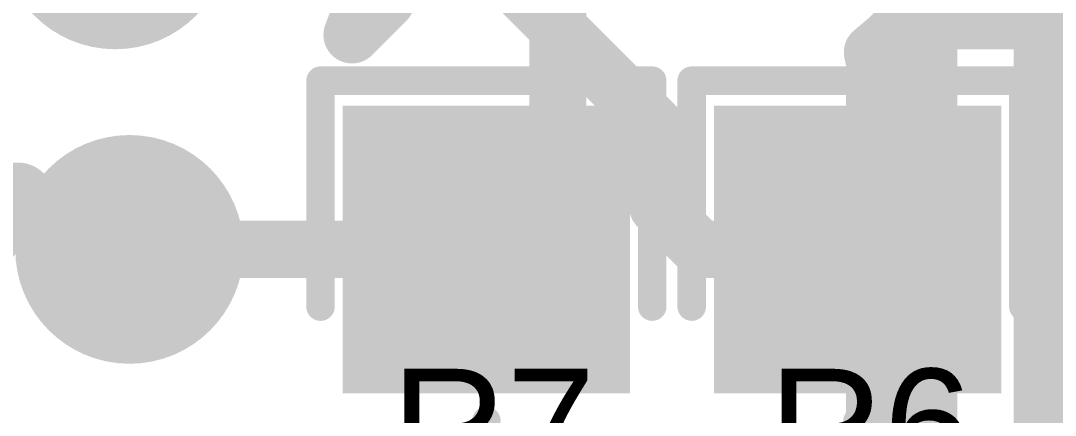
# Model space of a CAD drawing. Header units: inches. Extents: x -0.355 to 0.355, y -0.355 to 0.355.
# Drawn here: x -0.1079 to -0.0366, y 0.1096 to 0.1368 of the extents above; entities that cross this region are included whole.
import ezdxf

# ---------------------------------------------------------------- set-up
doc = ezdxf.new("R2010")
doc.units = ezdxf.units.IN
doc.header["$MEASUREMENT"] = 0
for name, color, linetype in [('BottomLayer', 5, 'Continuous'), ('BottomSolder', 6, 'Continuous'), ('Mechanical1', 6, 'Continuous'), ('Mechanical15', 56, 'Continuous'), ('TopLayer', 1, 'Continuous'), ('TopOverlay', 2, 'Continuous'), ('TopPaste', 8, 'Continuous'), ('TopSolder', 216, 'Continuous'), ('ViaHoleLayer', 16, 'Continuous')]:
    doc.layers.add(name, color=color, linetype=linetype)
doc.styles.add('Arial', font='', dxfattribs={"height": 0.2})
doc.styles.get('Arial').set_extended_font_data('Arial')

# ---------------------------------------------------------------- blocks, each defined once
blk = doc.blocks.new('BF83112DW7_D_7_F_4_B_4')
at = {"layer": 'BottomSolder'}
blk.add_hatch(color=6, dxfattribs=at).paths.add_polyline_path([(0.102301, 0.039433), (0.13786, 0.039433), (0.13786, 0.007811), (0.102301, 0.007811)])
at = {"layer": 'TopOverlay'}
for points in [[(0.108738, 0.123855, 0.005118, 0.005118, 0), (0.124486, 0.108107, 0.005118, 0.005118, 0)], [(0.124486, 0.123855, 0.005118, 0.005118, 0), (0.124486, 0.108107, 0.005118, 0.005118, 0)]]:
    blk.add_lwpolyline(points, format="xyseb", dxfattribs=at)
blk.add_lwpolyline([(0.123206, 0.108107, 0.002559, 0.002559, 1), (0.125765, 0.108107, 0.002559, 0.002559, 1)], format="xyseb", close=True, dxfattribs=at)
blk.add_lwpolyline([(0.123206, 0.108107, 0.002559, 0.002559, 1), (0.125765, 0.108107, 0.002559, 0.002559, 1)], format="xyseb", close=True, dxfattribs=at)
blk = doc.blocks.new('R0201_26')
at = {"layer": 'Mechanical15'}
h = blk.add_hatch(color=56, dxfattribs=at)
edge = h.paths.add_edge_path()
edge.add_arc((0, 0), 0.000984, 0, 360)
at = {"layer": 'TopLayer'}
for points in [[(-0.017716, 0.005906), (-0.005906, 0.005906), (-0.005906, -0.005906), (-0.017716, -0.005906)], [(0.005906, 0.005906), (0.017716, 0.005906), (0.017716, -0.005906), (0.005906, -0.005906)]]:
    blk.add_hatch(color=1, dxfattribs=at).paths.add_polyline_path(points)
at = {"layer": 'TopPaste'}
for points in [[(-0.017716, 0.005906), (-0.005906, 0.005906), (-0.005906, -0.005906), (-0.017716, -0.005906)], [(0.005906, 0.005906), (0.017716, 0.005906), (0.017716, -0.005906), (0.005906, -0.005906)]]:
    blk.add_hatch(color=8, dxfattribs=at).paths.add_polyline_path(points)
at = {"layer": 'TopSolder'}
for points in [[(-0.021716, 0.009905), (-0.001906, 0.009905), (-0.001906, -0.009905), (-0.021716, -0.009905)], [(0.001906, 0.009905), (0.021716, 0.009905), (0.021716, -0.009905), (0.001906, -0.009905)]]:
    blk.add_hatch(color=216, dxfattribs=at).paths.add_polyline_path(points)
at = {"layer": 'TopOverlay'}
for points in [[(-0.007874, 0.011434, 0.001969, 0.001969, 0), (-0.023425, 0.011434, 0.001969, 0.001969, 0)], [(-0.023425, -0.011434, 0.001969, 0.001969, 0), (-0.023425, 0.011434, 0.001969, 0.001969, 0)], [(0.023425, 0.011434, 0.001969, 0.001969, 0), (0.007874, 0.011434, 0.001969, 0.001969, 0)], [(0.023425, -0.011434, 0.001969, 0.001969, 0), (0.023425, 0.011434, 0.001969, 0.001969, 0)], [(-0.007874, -0.011434, 0.001969, 0.001969, 0), (-0.023425, -0.011434, 0.001969, 0.001969, 0)], [(0.023425, -0.011434, 0.001969, 0.001969, 0), (0.007874, -0.011434, 0.001969, 0.001969, 0)]]:
    blk.add_lwpolyline(points, format="xyseb", dxfattribs=at)
for points in [[(-0.023917, 0.011434, 0.000984, 0.000984, 1), (-0.022933, 0.011434, 0.000984, 0.000984, 1)], [(-0.023917, 0.011434, 0.000984, 0.000984, 1), (-0.022933, 0.011434, 0.000984, 0.000984, 1)], [(-0.008366, 0.011434, 0.000984, 0.000984, 1), (-0.007382, 0.011434, 0.000984, 0.000984, 1)], [(0.007382, 0.011434, 0.000984, 0.000984, 1), (0.008366, 0.011434, 0.000984, 0.000984, 1)], [(0.022933, 0.011434, 0.000984, 0.000984, 1), (0.023917, 0.011434, 0.000984, 0.000984, 1)], [(0.022933, 0.011434, 0.000984, 0.000984, 1), (0.023917, 0.011434, 0.000984, 0.000984, 1)], [(-0.023917, -0.011434, 0.000984, 0.000984, 1), (-0.022933, -0.011434, 0.000984, 0.000984, 1)], [(-0.023917, -0.011434, 0.000984, 0.000984, 1), (-0.022933, -0.011434, 0.000984, 0.000984, 1)], [(-0.008366, -0.011434, 0.000984, 0.000984, 1), (-0.007382, -0.011434, 0.000984, 0.000984, 1)], [(0.007382, -0.011434, 0.000984, 0.000984, 1), (0.008366, -0.011434, 0.000984, 0.000984, 1)], [(0.022933, -0.011434, 0.000984, 0.000984, 1), (0.023917, -0.011434, 0.000984, 0.000984, 1)], [(0.022933, -0.011434, 0.000984, 0.000984, 1), (0.023917, -0.011434, 0.000984, 0.000984, 1)]]:
    blk.add_lwpolyline(points, format="xyseb", close=True, dxfattribs=at)
blk = doc.blocks.new('R0201_27')
at = {"layer": 'Mechanical15'}
h = blk.add_hatch(color=56, dxfattribs=at)
edge = h.paths.add_edge_path()
edge.add_arc((0, 0), 0.000984, 0, 360)
at = {"layer": 'TopLayer'}
for points in [[(-0.017716, 0.005906), (-0.005906, 0.005906), (-0.005906, -0.005906), (-0.017716, -0.005906)], [(0.005906, 0.005906), (0.017716, 0.005906), (0.017716, -0.005906), (0.005906, -0.005906)]]:
    blk.add_hatch(color=1, dxfattribs=at).paths.add_polyline_path(points)
at = {"layer": 'TopPaste'}
for points in [[(-0.017716, 0.005906), (-0.005906, 0.005906), (-0.005906, -0.005906), (-0.017716, -0.005906)], [(0.005906, 0.005906), (0.017716, 0.005906), (0.017716, -0.005906), (0.005906, -0.005906)]]:
    blk.add_hatch(color=8, dxfattribs=at).paths.add_polyline_path(points)
at = {"layer": 'TopSolder'}
for points in [[(-0.021716, 0.009905), (-0.001906, 0.009905), (-0.001906, -0.009905), (-0.021716, -0.009905)], [(0.001906, 0.009905), (0.021716, 0.009905), (0.021716, -0.009905), (0.001906, -0.009905)]]:
    blk.add_hatch(color=216, dxfattribs=at).paths.add_polyline_path(points)
at = {"layer": 'TopOverlay'}
for points in [[(-0.007874, 0.011434, 0.001969, 0.001969, 0), (-0.023425, 0.011434, 0.001969, 0.001969, 0)], [(-0.023425, -0.011434, 0.001969, 0.001969, 0), (-0.023425, 0.011434, 0.001969, 0.001969, 0)], [(0.023425, 0.011434, 0.001969, 0.001969, 0), (0.007874, 0.011434, 0.001969, 0.001969, 0)], [(0.023425, -0.011434, 0.001969, 0.001969, 0), (0.023425, 0.011434, 0.001969, 0.001969, 0)], [(-0.007874, -0.011434, 0.001969, 0.001969, 0), (-0.023425, -0.011434, 0.001969, 0.001969, 0)], [(0.023425, -0.011434, 0.001969, 0.001969, 0), (0.007874, -0.011434, 0.001969, 0.001969, 0)]]:
    blk.add_lwpolyline(points, format="xyseb", dxfattribs=at)
for points in [[(-0.023917, 0.011434, 0.000984, 0.000984, 1), (-0.022933, 0.011434, 0.000984, 0.000984, 1)], [(-0.023917, 0.011434, 0.000984, 0.000984, 1), (-0.022933, 0.011434, 0.000984, 0.000984, 1)], [(-0.008366, 0.011434, 0.000984, 0.000984, 1), (-0.007382, 0.011434, 0.000984, 0.000984, 1)], [(0.007382, 0.011434, 0.000984, 0.000984, 1), (0.008366, 0.011434, 0.000984, 0.000984, 1)], [(0.022933, 0.011434, 0.000984, 0.000984, 1), (0.023917, 0.011434, 0.000984, 0.000984, 1)], [(0.022933, 0.011434, 0.000984, 0.000984, 1), (0.023917, 0.011434, 0.000984, 0.000984, 1)], [(-0.023917, -0.011434, 0.000984, 0.000984, 1), (-0.022933, -0.011434, 0.000984, 0.000984, 1)], [(-0.023917, -0.011434, 0.000984, 0.000984, 1), (-0.022933, -0.011434, 0.000984, 0.000984, 1)], [(-0.008366, -0.011434, 0.000984, 0.000984, 1), (-0.007382, -0.011434, 0.000984, 0.000984, 1)], [(0.007382, -0.011434, 0.000984, 0.000984, 1), (0.008366, -0.011434, 0.000984, 0.000984, 1)], [(0.022933, -0.011434, 0.000984, 0.000984, 1), (0.023917, -0.011434, 0.000984, 0.000984, 1)], [(0.022933, -0.011434, 0.000984, 0.000984, 1), (0.023917, -0.011434, 0.000984, 0.000984, 1)]]:
    blk.add_lwpolyline(points, format="xyseb", close=True, dxfattribs=at)
blk = doc.blocks.new('C0201_54')
at = {"layer": 'Mechanical15'}
h = blk.add_hatch(color=56, dxfattribs=at)
edge = h.paths.add_edge_path()
edge.add_arc((0, 0), 0.000984, 0, 360)
at = {"layer": 'TopLayer'}
for points in [[(-0.017716, 0.005906), (-0.005906, 0.005906), (-0.005906, -0.005906), (-0.017716, -0.005906)], [(0.005906, 0.005906), (0.017716, 0.005906), (0.017716, -0.005906), (0.005906, -0.005906)]]:
    blk.add_hatch(color=1, dxfattribs=at).paths.add_polyline_path(points)
at = {"layer": 'TopPaste'}
for points in [[(-0.017716, 0.005906), (-0.005906, 0.005906), (-0.005906, -0.005906), (-0.017716, -0.005906)], [(0.005906, 0.005906), (0.017716, 0.005906), (0.017716, -0.005906), (0.005906, -0.005906)]]:
    blk.add_hatch(color=8, dxfattribs=at).paths.add_polyline_path(points)
at = {"layer": 'TopSolder'}
for points in [[(-0.021716, 0.009905), (-0.001906, 0.009905), (-0.001906, -0.009905), (-0.021716, -0.009905)], [(0.001906, 0.009905), (0.021716, 0.009905), (0.021716, -0.009905), (0.001906, -0.009905)]]:
    blk.add_hatch(color=216, dxfattribs=at).paths.add_polyline_path(points)
at = {"layer": 'TopOverlay'}
for points in [[(-0.023543, 0.00791, 0.001181, 0.001181, -0.414214), (-0.019606, 0.011847, 0.001181, 0.001181, 0)], [(0.019606, 0.011847, 0.001181, 0.001181, 0), (-0.019606, 0.011847, 0.001181, 0.001181, 0)], [(0.019606, 0.011847, 0.001181, 0.001181, -0.414214), (0.023543, 0.00791, 0.001181, 0.001181, 0)], [(-0.023543, -0.00791, 0.001181, 0.001181, 0), (-0.023543, 0.00791, 0.001181, 0.001181, 0)], [(0.023543, -0.00791, 0.001181, 0.001181, 0), (0.023543, 0.00791, 0.001181, 0.001181, 0)], [(-0.019606, -0.011847, 0.001181, 0.001181, -0.414214), (-0.023543, -0.00791, 0.001181, 0.001181, 0)], [(0.023543, -0.00791, 0.001181, 0.001181, -0.414214), (0.019606, -0.011847, 0.001181, 0.001181, 0)], [(0.019606, -0.011847, 0.001181, 0.001181, 0), (-0.019606, -0.011847, 0.001181, 0.001181, 0)]]:
    blk.add_lwpolyline(points, format="xyseb", dxfattribs=at)
for points in [[(-0.019902, 0.011847, 0.00059, 0.00059, 1), (-0.019311, 0.011847, 0.00059, 0.00059, 1)], [(-0.019902, 0.011847, 0.00059, 0.00059, 1), (-0.019311, 0.011847, 0.00059, 0.00059, 1)], [(0.019311, 0.011847, 0.00059, 0.00059, 1), (0.019902, 0.011847, 0.00059, 0.00059, 1)], [(0.019311, 0.011847, 0.00059, 0.00059, 1), (0.019902, 0.011847, 0.00059, 0.00059, 1)], [(-0.023839, 0.00791, 0.00059, 0.00059, 1), (-0.023248, 0.00791, 0.00059, 0.00059, 1)], [(-0.023839, 0.00791, 0.00059, 0.00059, 1), (-0.023248, 0.00791, 0.00059, 0.00059, 1)], [(0.023248, 0.00791, 0.00059, 0.00059, 1), (0.023839, 0.00791, 0.00059, 0.00059, 1)], [(0.023248, 0.00791, 0.00059, 0.00059, 1), (0.023839, 0.00791, 0.00059, 0.00059, 1)], [(-0.023839, -0.00791, 0.00059, 0.00059, 1), (-0.023248, -0.00791, 0.00059, 0.00059, 1)], [(-0.023839, -0.00791, 0.00059, 0.00059, 1), (-0.023248, -0.00791, 0.00059, 0.00059, 1)], [(0.023248, -0.00791, 0.00059, 0.00059, 1), (0.023839, -0.00791, 0.00059, 0.00059, 1)], [(0.023248, -0.00791, 0.00059, 0.00059, 1), (0.023839, -0.00791, 0.00059, 0.00059, 1)], [(-0.019902, -0.011847, 0.00059, 0.00059, 1), (-0.019311, -0.011847, 0.00059, 0.00059, 1)], [(-0.019902, -0.011847, 0.00059, 0.00059, 1), (-0.019311, -0.011847, 0.00059, 0.00059, 1)], [(0.019311, -0.011847, 0.00059, 0.00059, 1), (0.019902, -0.011847, 0.00059, 0.00059, 1)], [(0.019311, -0.011847, 0.00059, 0.00059, 1), (0.019902, -0.011847, 0.00059, 0.00059, 1)]]:
    blk.add_lwpolyline(points, format="xyseb", close=True, dxfattribs=at)

msp = doc.modelspace()

# ---------------------------------------------------------------- hatches: boundary and pattern name
at = {"layer": 'BottomLayer'}
h = msp.add_hatch(color=5, dxfattribs=at)
edge = h.paths.add_edge_path()
edge.add_arc((-0.101378, 0.142716), 0.007874, 0, 360)
h = msp.add_hatch(color=5, dxfattribs=at)
edge = h.paths.add_edge_path()
edge.add_arc((-0.100394, 0.121063), 0.007874, 0, 360)
at = {"layer": 'TopLayer'}
h = msp.add_hatch(color=1, dxfattribs=at)
edge = h.paths.add_edge_path()
edge.add_arc((-0.101378, 0.142716), 0.007874, 0, 360)
h = msp.add_hatch(color=1, dxfattribs=at)
edge = h.paths.add_edge_path()
edge.add_arc((-0.100394, 0.121063), 0.007874, 0, 360)
at = {"layer": 'ViaHoleLayer'}
h = msp.add_hatch(color=16, dxfattribs=at)
edge = h.paths.add_edge_path()
edge.add_arc((-0.100394, 0.121063), 0.003937, 0, 360)

# ---------------------------------------------------------------- linework, layer by layer
at = {"layer": 'BottomLayer'}
for points in [[(-0.34252, 0.07874, 0.003937, 0.003937, -0.414214), (-0.07874, 0.34252, 0.003937, 0.003937, 0)], [(-0.34252, 0.074803, 0.003937, 0.003937, -0.414214), (-0.07874, 0.338583, 0.003937, 0.003937, 0)], [(0.264103, -0.07874, 0.003937, 0.003937, -6.854099), (0.264103, 0.07874, 0.003937, 0.003937, 0)], [(-0.264103, 0.074803, 0.003937, 0.003937, -0.864689), (0.275591, -0.003937, 0.003937, 0.003937, 0)], [(-0.241465, 0.068054, 0.003937, 0.003937, -0.864689), (0.251969, -0.003937, 0.003937, 0.003937, 0)], [(-0.114886, 0.131253, 0.003937, 0.003937, -1.432376), (-0.083661, 0.142716, 0.003937, 0.003937, 0)], [(-0.083661, 0.142716, 0.003937, 0.003937, -0.100081), (-0.085053, 0.135834, 0.003937, 0.003937, 0)], [(-0.070866, 0.120081, 0.003937, 0.003937, 0), (-0.070866, 0.140748, 0.003937, 0.003937, 0)], [(-0.045276, 0.138829, 0.003937, 0.003937, -0.081385), (-0.049173, 0.13463, 0.003937, 0.003937, 0)], [(-0.045276, 0.129923, 0.003937, 0.003937, 0), (-0.045276, 0.138829, 0.003937, 0.003937, 0)], [(-0.045276, 0.129923, 0.003937, 0.003937, 0), (-0.045276, 0.138829, 0.003937, 0.003937, 0)], [(-0.085053, 0.135834, 0.003937, 0.003937, 0), (-0.082677, 0.13821, 0.003937, 0.003937, 0)], [(-0.048438, 0.135232, 0.003937, 0.003937, 0), (-0.045276, 0.135232, 0.003937, 0.003937, 0)], [(-0.049136, 0.134445, 0.003937, 0.003937, 0), (-0.045276, 0.134445, 0.003937, 0.003937, 0)], [(-0.048909, 0.134839, 0.003937, 0.003937, 0), (-0.045276, 0.134839, 0.003937, 0.003937, 0)], [(-0.049058, 0.134051, 0.003937, 0.003937, 0), (-0.045276, 0.134051, 0.003937, 0.003937, 0)], [(-0.04902, 0.106301, 0.003937, 0.003937, 0), (-0.04902, 0.13386, 0.003937, 0.003937, 0)], [(-0.04902, 0.133657, 0.003937, 0.003937, 0), (-0.045276, 0.133657, 0.003937, 0.003937, 0)], [(-0.04902, 0.133264, 0.003937, 0.003937, 0), (-0.045276, 0.133264, 0.003937, 0.003937, 0)], [(-0.04902, 0.13287, 0.003937, 0.003937, 0), (-0.045276, 0.13287, 0.003937, 0.003937, 0)], [(-0.04902, 0.132476, 0.003937, 0.003937, 0), (-0.045276, 0.132476, 0.003937, 0.003937, 0)], [(-0.04902, 0.132083, 0.003937, 0.003937, 0), (-0.045276, 0.132083, 0.003937, 0.003937, 0)], [(-0.04902, 0.131689, 0.003937, 0.003937, 0), (-0.045276, 0.131689, 0.003937, 0.003937, 0)], [(-0.092494, 0.105205, 0.003937, 0.003937, -0.77842), (-0.114886, 0.131253, 0.003937, 0.003937, 0)], [(-0.04902, 0.131295, 0.003937, 0.003937, 0), (-0.045276, 0.131295, 0.003937, 0.003937, 0)], [(-0.04902, 0.130902, 0.003937, 0.003937, 0), (-0.045276, 0.130902, 0.003937, 0.003937, 0)], [(-0.04902, 0.130508, 0.003937, 0.003937, 0), (-0.045276, 0.130508, 0.003937, 0.003937, 0)], [(-0.04902, 0.130114, 0.003937, 0.003937, 0), (-0.045276, 0.130114, 0.003937, 0.003937, 0)], [(-0.04902, 0.12972, 0.003937, 0.003937, 0), (-0.045276, 0.12972, 0.003937, 0.003937, 0)], [(-0.04902, 0.129327, 0.003937, 0.003937, 0), (-0.045276, 0.129327, 0.003937, 0.003937, 0)], [(-0.045276, 0.096458, 0.003937, 0.003937, 0), (-0.045276, 0.129923, 0.003937, 0.003937, 0)], [(-0.04902, 0.128933, 0.003937, 0.003937, 0), (-0.045276, 0.128933, 0.003937, 0.003937, 0)], [(-0.04902, 0.128539, 0.003937, 0.003937, 0), (-0.045276, 0.128539, 0.003937, 0.003937, 0)], [(-0.04902, 0.128146, 0.003937, 0.003937, 0), (-0.045276, 0.128146, 0.003937, 0.003937, 0)], [(-0.04902, 0.127752, 0.003937, 0.003937, 0), (-0.045276, 0.127752, 0.003937, 0.003937, 0)], [(-0.04902, 0.127358, 0.003937, 0.003937, 0), (-0.045276, 0.127358, 0.003937, 0.003937, 0)], [(-0.04902, 0.126965, 0.003937, 0.003937, 0), (-0.045276, 0.126965, 0.003937, 0.003937, 0)], [(-0.04902, 0.126571, 0.003937, 0.003937, 0), (-0.045276, 0.126571, 0.003937, 0.003937, 0)], [(-0.04902, 0.126177, 0.003937, 0.003937, 0), (-0.045276, 0.126177, 0.003937, 0.003937, 0)], [(-0.04902, 0.125783, 0.003937, 0.003937, 0), (-0.045276, 0.125783, 0.003937, 0.003937, 0)], [(-0.04902, 0.12539, 0.003937, 0.003937, 0), (-0.045276, 0.12539, 0.003937, 0.003937, 0)], [(-0.04902, 0.124996, 0.003937, 0.003937, 0), (-0.045276, 0.124996, 0.003937, 0.003937, 0)], [(-0.04902, 0.124602, 0.003937, 0.003937, 0), (-0.045276, 0.124602, 0.003937, 0.003937, 0)], [(-0.04902, 0.124209, 0.003937, 0.003937, 0), (-0.045276, 0.124209, 0.003937, 0.003937, 0)], [(-0.04902, 0.123815, 0.003937, 0.003937, 0), (-0.045276, 0.123815, 0.003937, 0.003937, 0)], [(-0.04902, 0.123421, 0.003937, 0.003937, 0), (-0.045276, 0.123421, 0.003937, 0.003937, 0)], [(-0.04902, 0.123027, 0.003937, 0.003937, 0), (-0.045276, 0.123027, 0.003937, 0.003937, 0)], [(-0.04902, 0.122634, 0.003937, 0.003937, 0), (-0.045276, 0.122634, 0.003937, 0.003937, 0)], [(-0.04902, 0.12224, 0.003937, 0.003937, 0), (-0.045276, 0.12224, 0.003937, 0.003937, 0)], [(-0.04902, 0.121846, 0.003937, 0.003937, 0), (-0.045276, 0.121846, 0.003937, 0.003937, 0)], [(-0.04902, 0.121453, 0.003937, 0.003937, 0), (-0.045276, 0.121453, 0.003937, 0.003937, 0)], [(-0.04902, 0.121059, 0.003937, 0.003937, 0), (-0.045276, 0.121059, 0.003937, 0.003937, 0)], [(-0.04902, 0.120665, 0.003937, 0.003937, 0), (-0.045276, 0.120665, 0.003937, 0.003937, 0)], [(-0.04902, 0.120272, 0.003937, 0.003937, 0), (-0.045276, 0.120272, 0.003937, 0.003937, 0)], [(-0.04902, 0.119878, 0.003937, 0.003937, 0), (-0.045276, 0.119878, 0.003937, 0.003937, 0)], [(-0.04902, 0.119484, 0.003937, 0.003937, 0), (-0.045276, 0.119484, 0.003937, 0.003937, 0)], [(-0.04902, 0.119091, 0.003937, 0.003937, 0), (-0.045276, 0.119091, 0.003937, 0.003937, 0)], [(-0.04902, 0.118697, 0.003937, 0.003937, 0), (-0.045276, 0.118697, 0.003937, 0.003937, 0)], [(-0.04902, 0.118303, 0.003937, 0.003937, 0), (-0.045276, 0.118303, 0.003937, 0.003937, 0)], [(-0.04902, 0.117909, 0.003937, 0.003937, 0), (-0.045276, 0.117909, 0.003937, 0.003937, 0)], [(-0.04902, 0.117516, 0.003937, 0.003937, 0), (-0.045276, 0.117516, 0.003937, 0.003937, 0)], [(-0.04902, 0.117122, 0.003937, 0.003937, 0), (-0.045276, 0.117122, 0.003937, 0.003937, 0)], [(-0.04902, 0.116728, 0.003937, 0.003937, 0), (-0.045276, 0.116728, 0.003937, 0.003937, 0)], [(-0.04902, 0.116335, 0.003937, 0.003937, 0), (-0.045276, 0.116335, 0.003937, 0.003937, 0)], [(-0.04902, 0.115941, 0.003937, 0.003937, 0), (-0.045276, 0.115941, 0.003937, 0.003937, 0)], [(-0.04902, 0.115547, 0.003937, 0.003937, 0), (-0.045276, 0.115547, 0.003937, 0.003937, 0)], [(-0.04902, 0.115154, 0.003937, 0.003937, 0), (-0.045276, 0.115154, 0.003937, 0.003937, 0)], [(-0.04902, 0.11476, 0.003937, 0.003937, 0), (-0.045276, 0.11476, 0.003937, 0.003937, 0)], [(-0.04902, 0.114366, 0.003937, 0.003937, 0), (-0.045276, 0.114366, 0.003937, 0.003937, 0)], [(-0.04902, 0.113972, 0.003937, 0.003937, 0), (-0.045276, 0.113972, 0.003937, 0.003937, 0)], [(-0.04902, 0.113579, 0.003937, 0.003937, 0), (-0.045276, 0.113579, 0.003937, 0.003937, 0)], [(-0.04902, 0.113185, 0.003937, 0.003937, 0), (-0.045276, 0.113185, 0.003937, 0.003937, 0)], [(-0.04902, 0.112791, 0.003937, 0.003937, 0), (-0.045276, 0.112791, 0.003937, 0.003937, 0)], [(-0.04902, 0.112398, 0.003937, 0.003937, 0), (-0.045276, 0.112398, 0.003937, 0.003937, 0)], [(-0.04902, 0.112004, 0.003937, 0.003937, 0), (-0.045276, 0.112004, 0.003937, 0.003937, 0)], [(-0.04902, 0.11161, 0.003937, 0.003937, 0), (-0.045276, 0.11161, 0.003937, 0.003937, 0)], [(-0.04902, 0.111216, 0.003937, 0.003937, 0), (-0.045276, 0.111216, 0.003937, 0.003937, 0)], [(-0.04902, 0.110823, 0.003937, 0.003937, 0), (-0.045276, 0.110823, 0.003937, 0.003937, 0)], [(-0.04902, 0.110429, 0.003937, 0.003937, 0), (-0.045276, 0.110429, 0.003937, 0.003937, 0)], [(-0.04902, 0.110035, 0.003937, 0.003937, 0), (-0.045276, 0.110035, 0.003937, 0.003937, 0)], [(-0.04902, 0.109642, 0.003937, 0.003937, 0), (-0.045276, 0.109642, 0.003937, 0.003937, 0)], [(-0.04902, 0.109248, 0.003937, 0.003937, 0), (-0.045276, 0.109248, 0.003937, 0.003937, 0)], [(-0.04902, 0.108854, 0.003937, 0.003937, 0), (-0.045276, 0.108854, 0.003937, 0.003937, 0)], [(-0.04902, 0.108461, 0.003937, 0.003937, 0), (-0.045276, 0.108461, 0.003937, 0.003937, 0)], [(-0.04902, 0.108067, 0.003937, 0.003937, 0), (-0.045276, 0.108067, 0.003937, 0.003937, 0)]]:
    msp.add_lwpolyline(points, format="xyseb", dxfattribs=at)
for points in [[(-0.083661, 0.13821, 0.001969, 0.001969, 1), (-0.081693, 0.13821, 0.001969, 0.001969, 1)], [(-0.086037, 0.135834, 0.001969, 0.001969, 1), (-0.084069, 0.135834, 0.001969, 0.001969, 1)], [(-0.086037, 0.135834, 0.001969, 0.001969, 1), (-0.084069, 0.135834, 0.001969, 0.001969, 1)], [(-0.049423, 0.135232, 0.001969, 0.001969, 1), (-0.047454, 0.135232, 0.001969, 0.001969, 1)], [(-0.04626, 0.135232, 0.001969, 0.001969, 1), (-0.044291, 0.135232, 0.001969, 0.001969, 1)], [(-0.050157, 0.13463, 0.001969, 0.001969, 1), (-0.048189, 0.13463, 0.001969, 0.001969, 1)], [(-0.05012, 0.134445, 0.001969, 0.001969, 1), (-0.048152, 0.134445, 0.001969, 0.001969, 1)], [(-0.049893, 0.134839, 0.001969, 0.001969, 1), (-0.047925, 0.134839, 0.001969, 0.001969, 1)], [(-0.04626, 0.134839, 0.001969, 0.001969, 1), (-0.044291, 0.134839, 0.001969, 0.001969, 1)], [(-0.04626, 0.134445, 0.001969, 0.001969, 1), (-0.044291, 0.134445, 0.001969, 0.001969, 1)], [(-0.050042, 0.134051, 0.001969, 0.001969, 1), (-0.048074, 0.134051, 0.001969, 0.001969, 1)], [(-0.050004, 0.13386, 0.001969, 0.001969, 1), (-0.048036, 0.13386, 0.001969, 0.001969, 1)], [(-0.050004, 0.133657, 0.001969, 0.001969, 1), (-0.048036, 0.133657, 0.001969, 0.001969, 1)], [(-0.04626, 0.134051, 0.001969, 0.001969, 1), (-0.044291, 0.134051, 0.001969, 0.001969, 1)], [(-0.04626, 0.133657, 0.001969, 0.001969, 1), (-0.044291, 0.133657, 0.001969, 0.001969, 1)], [(-0.050004, 0.133264, 0.001969, 0.001969, 1), (-0.048036, 0.133264, 0.001969, 0.001969, 1)], [(-0.050004, 0.13287, 0.001969, 0.001969, 1), (-0.048036, 0.13287, 0.001969, 0.001969, 1)], [(-0.04626, 0.133264, 0.001969, 0.001969, 1), (-0.044291, 0.133264, 0.001969, 0.001969, 1)], [(-0.04626, 0.13287, 0.001969, 0.001969, 1), (-0.044291, 0.13287, 0.001969, 0.001969, 1)], [(-0.050004, 0.132476, 0.001969, 0.001969, 1), (-0.048036, 0.132476, 0.001969, 0.001969, 1)], [(-0.04626, 0.132476, 0.001969, 0.001969, 1), (-0.044291, 0.132476, 0.001969, 0.001969, 1)], [(-0.050004, 0.132083, 0.001969, 0.001969, 1), (-0.048036, 0.132083, 0.001969, 0.001969, 1)], [(-0.050004, 0.131689, 0.001969, 0.001969, 1), (-0.048036, 0.131689, 0.001969, 0.001969, 1)], [(-0.04626, 0.132083, 0.001969, 0.001969, 1), (-0.044291, 0.132083, 0.001969, 0.001969, 1)], [(-0.04626, 0.131689, 0.001969, 0.001969, 1), (-0.044291, 0.131689, 0.001969, 0.001969, 1)], [(-0.050004, 0.131295, 0.001969, 0.001969, 1), (-0.048036, 0.131295, 0.001969, 0.001969, 1)], [(-0.050004, 0.130902, 0.001969, 0.001969, 1), (-0.048036, 0.130902, 0.001969, 0.001969, 1)], [(-0.04626, 0.131295, 0.001969, 0.001969, 1), (-0.044291, 0.131295, 0.001969, 0.001969, 1)], [(-0.04626, 0.130902, 0.001969, 0.001969, 1), (-0.044291, 0.130902, 0.001969, 0.001969, 1)], [(-0.050004, 0.130508, 0.001969, 0.001969, 1), (-0.048036, 0.130508, 0.001969, 0.001969, 1)], [(-0.050004, 0.130114, 0.001969, 0.001969, 1), (-0.048036, 0.130114, 0.001969, 0.001969, 1)], [(-0.04626, 0.130508, 0.001969, 0.001969, 1), (-0.044291, 0.130508, 0.001969, 0.001969, 1)], [(-0.04626, 0.130114, 0.001969, 0.001969, 1), (-0.044291, 0.130114, 0.001969, 0.001969, 1)], [(-0.050004, 0.12972, 0.001969, 0.001969, 1), (-0.048036, 0.12972, 0.001969, 0.001969, 1)], [(-0.050004, 0.129327, 0.001969, 0.001969, 1), (-0.048036, 0.129327, 0.001969, 0.001969, 1)], [(-0.04626, 0.129923, 0.001969, 0.001969, 1), (-0.044291, 0.129923, 0.001969, 0.001969, 1)], [(-0.04626, 0.129923, 0.001969, 0.001969, 1), (-0.044291, 0.129923, 0.001969, 0.001969, 1)], [(-0.04626, 0.129923, 0.001969, 0.001969, 1), (-0.044291, 0.129923, 0.001969, 0.001969, 1)], [(-0.04626, 0.12972, 0.001969, 0.001969, 1), (-0.044291, 0.12972, 0.001969, 0.001969, 1)], [(-0.04626, 0.129327, 0.001969, 0.001969, 1), (-0.044291, 0.129327, 0.001969, 0.001969, 1)], [(-0.050004, 0.128933, 0.001969, 0.001969, 1), (-0.048036, 0.128933, 0.001969, 0.001969, 1)], [(-0.04626, 0.128933, 0.001969, 0.001969, 1), (-0.044291, 0.128933, 0.001969, 0.001969, 1)], [(-0.050004, 0.128539, 0.001969, 0.001969, 1), (-0.048036, 0.128539, 0.001969, 0.001969, 1)], [(-0.050004, 0.128146, 0.001969, 0.001969, 1), (-0.048036, 0.128146, 0.001969, 0.001969, 1)], [(-0.04626, 0.128539, 0.001969, 0.001969, 1), (-0.044291, 0.128539, 0.001969, 0.001969, 1)], [(-0.04626, 0.128146, 0.001969, 0.001969, 1), (-0.044291, 0.128146, 0.001969, 0.001969, 1)], [(-0.050004, 0.127752, 0.001969, 0.001969, 1), (-0.048036, 0.127752, 0.001969, 0.001969, 1)], [(-0.050004, 0.127358, 0.001969, 0.001969, 1), (-0.048036, 0.127358, 0.001969, 0.001969, 1)], [(-0.04626, 0.127752, 0.001969, 0.001969, 1), (-0.044291, 0.127752, 0.001969, 0.001969, 1)], [(-0.04626, 0.127358, 0.001969, 0.001969, 1), (-0.044291, 0.127358, 0.001969, 0.001969, 1)], [(-0.050004, 0.126965, 0.001969, 0.001969, 1), (-0.048036, 0.126965, 0.001969, 0.001969, 1)], [(-0.050004, 0.126571, 0.001969, 0.001969, 1), (-0.048036, 0.126571, 0.001969, 0.001969, 1)], [(-0.04626, 0.126965, 0.001969, 0.001969, 1), (-0.044291, 0.126965, 0.001969, 0.001969, 1)], [(-0.04626, 0.126571, 0.001969, 0.001969, 1), (-0.044291, 0.126571, 0.001969, 0.001969, 1)], [(-0.050004, 0.126177, 0.001969, 0.001969, 1), (-0.048036, 0.126177, 0.001969, 0.001969, 1)], [(-0.050004, 0.125783, 0.001969, 0.001969, 1), (-0.048036, 0.125783, 0.001969, 0.001969, 1)], [(-0.04626, 0.126177, 0.001969, 0.001969, 1), (-0.044291, 0.126177, 0.001969, 0.001969, 1)], [(-0.04626, 0.125783, 0.001969, 0.001969, 1), (-0.044291, 0.125783, 0.001969, 0.001969, 1)], [(-0.050004, 0.12539, 0.001969, 0.001969, 1), (-0.048036, 0.12539, 0.001969, 0.001969, 1)], [(-0.04626, 0.12539, 0.001969, 0.001969, 1), (-0.044291, 0.12539, 0.001969, 0.001969, 1)], [(-0.050004, 0.124996, 0.001969, 0.001969, 1), (-0.048036, 0.124996, 0.001969, 0.001969, 1)], [(-0.050004, 0.124602, 0.001969, 0.001969, 1), (-0.048036, 0.124602, 0.001969, 0.001969, 1)], [(-0.04626, 0.124996, 0.001969, 0.001969, 1), (-0.044291, 0.124996, 0.001969, 0.001969, 1)], [(-0.04626, 0.124602, 0.001969, 0.001969, 1), (-0.044291, 0.124602, 0.001969, 0.001969, 1)], [(-0.050004, 0.124209, 0.001969, 0.001969, 1), (-0.048036, 0.124209, 0.001969, 0.001969, 1)], [(-0.050004, 0.123815, 0.001969, 0.001969, 1), (-0.048036, 0.123815, 0.001969, 0.001969, 1)], [(-0.04626, 0.124209, 0.001969, 0.001969, 1), (-0.044291, 0.124209, 0.001969, 0.001969, 1)], [(-0.04626, 0.123815, 0.001969, 0.001969, 1), (-0.044291, 0.123815, 0.001969, 0.001969, 1)], [(-0.050004, 0.123421, 0.001969, 0.001969, 1), (-0.048036, 0.123421, 0.001969, 0.001969, 1)], [(-0.050004, 0.123027, 0.001969, 0.001969, 1), (-0.048036, 0.123027, 0.001969, 0.001969, 1)], [(-0.04626, 0.123421, 0.001969, 0.001969, 1), (-0.044291, 0.123421, 0.001969, 0.001969, 1)], [(-0.04626, 0.123027, 0.001969, 0.001969, 1), (-0.044291, 0.123027, 0.001969, 0.001969, 1)], [(-0.050004, 0.122634, 0.001969, 0.001969, 1), (-0.048036, 0.122634, 0.001969, 0.001969, 1)], [(-0.050004, 0.12224, 0.001969, 0.001969, 1), (-0.048036, 0.12224, 0.001969, 0.001969, 1)], [(-0.04626, 0.122634, 0.001969, 0.001969, 1), (-0.044291, 0.122634, 0.001969, 0.001969, 1)], [(-0.04626, 0.12224, 0.001969, 0.001969, 1), (-0.044291, 0.12224, 0.001969, 0.001969, 1)], [(-0.050004, 0.121846, 0.001969, 0.001969, 1), (-0.048036, 0.121846, 0.001969, 0.001969, 1)], [(-0.050004, 0.121453, 0.001969, 0.001969, 1), (-0.048036, 0.121453, 0.001969, 0.001969, 1)], [(-0.04626, 0.121846, 0.001969, 0.001969, 1), (-0.044291, 0.121846, 0.001969, 0.001969, 1)], [(-0.04626, 0.121453, 0.001969, 0.001969, 1), (-0.044291, 0.121453, 0.001969, 0.001969, 1)], [(-0.050004, 0.121059, 0.001969, 0.001969, 1), (-0.048036, 0.121059, 0.001969, 0.001969, 1)], [(-0.04626, 0.121059, 0.001969, 0.001969, 1), (-0.044291, 0.121059, 0.001969, 0.001969, 1)], [(-0.07185, 0.120081, 0.001969, 0.001969, 1), (-0.069882, 0.120081, 0.001969, 0.001969, 1)], [(-0.050004, 0.120665, 0.001969, 0.001969, 1), (-0.048036, 0.120665, 0.001969, 0.001969, 1)], [(-0.050004, 0.120272, 0.001969, 0.001969, 1), (-0.048036, 0.120272, 0.001969, 0.001969, 1)], [(-0.04626, 0.120665, 0.001969, 0.001969, 1), (-0.044291, 0.120665, 0.001969, 0.001969, 1)], [(-0.04626, 0.120272, 0.001969, 0.001969, 1), (-0.044291, 0.120272, 0.001969, 0.001969, 1)], [(-0.050004, 0.119878, 0.001969, 0.001969, 1), (-0.048036, 0.119878, 0.001969, 0.001969, 1)], [(-0.050004, 0.119484, 0.001969, 0.001969, 1), (-0.048036, 0.119484, 0.001969, 0.001969, 1)], [(-0.04626, 0.119878, 0.001969, 0.001969, 1), (-0.044291, 0.119878, 0.001969, 0.001969, 1)], [(-0.04626, 0.119484, 0.001969, 0.001969, 1), (-0.044291, 0.119484, 0.001969, 0.001969, 1)], [(-0.050004, 0.119091, 0.001969, 0.001969, 1), (-0.048036, 0.119091, 0.001969, 0.001969, 1)], [(-0.050004, 0.118697, 0.001969, 0.001969, 1), (-0.048036, 0.118697, 0.001969, 0.001969, 1)], [(-0.04626, 0.119091, 0.001969, 0.001969, 1), (-0.044291, 0.119091, 0.001969, 0.001969, 1)], [(-0.04626, 0.118697, 0.001969, 0.001969, 1), (-0.044291, 0.118697, 0.001969, 0.001969, 1)], [(-0.050004, 0.118303, 0.001969, 0.001969, 1), (-0.048036, 0.118303, 0.001969, 0.001969, 1)], [(-0.050004, 0.117909, 0.001969, 0.001969, 1), (-0.048036, 0.117909, 0.001969, 0.001969, 1)], [(-0.04626, 0.118303, 0.001969, 0.001969, 1), (-0.044291, 0.118303, 0.001969, 0.001969, 1)], [(-0.04626, 0.117909, 0.001969, 0.001969, 1), (-0.044291, 0.117909, 0.001969, 0.001969, 1)], [(-0.050004, 0.117516, 0.001969, 0.001969, 1), (-0.048036, 0.117516, 0.001969, 0.001969, 1)], [(-0.04626, 0.117516, 0.001969, 0.001969, 1), (-0.044291, 0.117516, 0.001969, 0.001969, 1)], [(-0.050004, 0.117122, 0.001969, 0.001969, 1), (-0.048036, 0.117122, 0.001969, 0.001969, 1)], [(-0.050004, 0.116728, 0.001969, 0.001969, 1), (-0.048036, 0.116728, 0.001969, 0.001969, 1)], [(-0.04626, 0.117122, 0.001969, 0.001969, 1), (-0.044291, 0.117122, 0.001969, 0.001969, 1)], [(-0.04626, 0.116728, 0.001969, 0.001969, 1), (-0.044291, 0.116728, 0.001969, 0.001969, 1)], [(-0.050004, 0.116335, 0.001969, 0.001969, 1), (-0.048036, 0.116335, 0.001969, 0.001969, 1)], [(-0.050004, 0.115941, 0.001969, 0.001969, 1), (-0.048036, 0.115941, 0.001969, 0.001969, 1)], [(-0.04626, 0.116335, 0.001969, 0.001969, 1), (-0.044291, 0.116335, 0.001969, 0.001969, 1)], [(-0.04626, 0.115941, 0.001969, 0.001969, 1), (-0.044291, 0.115941, 0.001969, 0.001969, 1)], [(-0.050004, 0.115547, 0.001969, 0.001969, 1), (-0.048036, 0.115547, 0.001969, 0.001969, 1)], [(-0.050004, 0.115154, 0.001969, 0.001969, 1), (-0.048036, 0.115154, 0.001969, 0.001969, 1)], [(-0.04626, 0.115547, 0.001969, 0.001969, 1), (-0.044291, 0.115547, 0.001969, 0.001969, 1)], [(-0.04626, 0.115154, 0.001969, 0.001969, 1), (-0.044291, 0.115154, 0.001969, 0.001969, 1)], [(-0.050004, 0.11476, 0.001969, 0.001969, 1), (-0.048036, 0.11476, 0.001969, 0.001969, 1)], [(-0.050004, 0.114366, 0.001969, 0.001969, 1), (-0.048036, 0.114366, 0.001969, 0.001969, 1)], [(-0.04626, 0.11476, 0.001969, 0.001969, 1), (-0.044291, 0.11476, 0.001969, 0.001969, 1)], [(-0.04626, 0.114366, 0.001969, 0.001969, 1), (-0.044291, 0.114366, 0.001969, 0.001969, 1)], [(-0.050004, 0.113972, 0.001969, 0.001969, 1), (-0.048036, 0.113972, 0.001969, 0.001969, 1)], [(-0.04626, 0.113972, 0.001969, 0.001969, 1), (-0.044291, 0.113972, 0.001969, 0.001969, 1)], [(-0.050004, 0.113579, 0.001969, 0.001969, 1), (-0.048036, 0.113579, 0.001969, 0.001969, 1)], [(-0.050004, 0.113185, 0.001969, 0.001969, 1), (-0.048036, 0.113185, 0.001969, 0.001969, 1)], [(-0.04626, 0.113579, 0.001969, 0.001969, 1), (-0.044291, 0.113579, 0.001969, 0.001969, 1)], [(-0.04626, 0.113185, 0.001969, 0.001969, 1), (-0.044291, 0.113185, 0.001969, 0.001969, 1)], [(-0.050004, 0.112791, 0.001969, 0.001969, 1), (-0.048036, 0.112791, 0.001969, 0.001969, 1)], [(-0.050004, 0.112398, 0.001969, 0.001969, 1), (-0.048036, 0.112398, 0.001969, 0.001969, 1)], [(-0.04626, 0.112791, 0.001969, 0.001969, 1), (-0.044291, 0.112791, 0.001969, 0.001969, 1)], [(-0.04626, 0.112398, 0.001969, 0.001969, 1), (-0.044291, 0.112398, 0.001969, 0.001969, 1)], [(-0.050004, 0.112004, 0.001969, 0.001969, 1), (-0.048036, 0.112004, 0.001969, 0.001969, 1)], [(-0.050004, 0.11161, 0.001969, 0.001969, 1), (-0.048036, 0.11161, 0.001969, 0.001969, 1)], [(-0.04626, 0.112004, 0.001969, 0.001969, 1), (-0.044291, 0.112004, 0.001969, 0.001969, 1)], [(-0.04626, 0.11161, 0.001969, 0.001969, 1), (-0.044291, 0.11161, 0.001969, 0.001969, 1)], [(-0.050004, 0.111216, 0.001969, 0.001969, 1), (-0.048036, 0.111216, 0.001969, 0.001969, 1)], [(-0.050004, 0.110823, 0.001969, 0.001969, 1), (-0.048036, 0.110823, 0.001969, 0.001969, 1)], [(-0.04626, 0.111216, 0.001969, 0.001969, 1), (-0.044291, 0.111216, 0.001969, 0.001969, 1)], [(-0.04626, 0.110823, 0.001969, 0.001969, 1), (-0.044291, 0.110823, 0.001969, 0.001969, 1)], [(-0.050004, 0.110429, 0.001969, 0.001969, 1), (-0.048036, 0.110429, 0.001969, 0.001969, 1)], [(-0.050004, 0.110035, 0.001969, 0.001969, 1), (-0.048036, 0.110035, 0.001969, 0.001969, 1)], [(-0.04626, 0.110429, 0.001969, 0.001969, 1), (-0.044291, 0.110429, 0.001969, 0.001969, 1)], [(-0.04626, 0.110035, 0.001969, 0.001969, 1), (-0.044291, 0.110035, 0.001969, 0.001969, 1)], [(-0.050004, 0.109642, 0.001969, 0.001969, 1), (-0.048036, 0.109642, 0.001969, 0.001969, 1)], [(-0.04626, 0.109642, 0.001969, 0.001969, 1), (-0.044291, 0.109642, 0.001969, 0.001969, 1)], [(-0.050004, 0.109248, 0.001969, 0.001969, 1), (-0.048036, 0.109248, 0.001969, 0.001969, 1)], [(-0.050004, 0.108854, 0.001969, 0.001969, 1), (-0.048036, 0.108854, 0.001969, 0.001969, 1)], [(-0.04626, 0.109248, 0.001969, 0.001969, 1), (-0.044291, 0.109248, 0.001969, 0.001969, 1)], [(-0.04626, 0.108854, 0.001969, 0.001969, 1), (-0.044291, 0.108854, 0.001969, 0.001969, 1)], [(-0.050004, 0.108461, 0.001969, 0.001969, 1), (-0.048036, 0.108461, 0.001969, 0.001969, 1)], [(-0.050004, 0.108067, 0.001969, 0.001969, 1), (-0.048036, 0.108067, 0.001969, 0.001969, 1)], [(-0.04626, 0.108461, 0.001969, 0.001969, 1), (-0.044291, 0.108461, 0.001969, 0.001969, 1)], [(-0.04626, 0.108067, 0.001969, 0.001969, 1), (-0.044291, 0.108067, 0.001969, 0.001969, 1)]]:
    msp.add_lwpolyline(points, format="xyseb", close=True, dxfattribs=at)
at = {"layer": 'Mechanical1'}
msp.add_lwpolyline([(-0.354365, 0.07878, 0.0005, 0.0005, -0.414214), (-0.078774, 0.35437, 0.0005, 0.0005, 0)], format="xyseb", dxfattribs=at)
at = {"layer": 'TopLayer'}
for points in [[(-0.114886, 0.131253, 0.003937, 0.003937, -0.987062), (-0.088173, 0.154528, 0.003937, 0.003937, 0)], [(-0.042389, 0.147097, 0.003937, 0.003937, -0.162286), (-0.046834, 0.136811, 0.003937, 0.003937, 0)], [(-0.077278, 0.142716, 0.003937, 0.003937, 0), (-0.063976, 0.129415, 0.003937, 0.003937, 0)], [(-0.045869, 0.137988, 0.003937, 0.003937, 0), (0.054134, 0.137988, 0.003937, 0.003937, 0)], [(-0.045582, 0.138382, 0.003937, 0.003937, 0), (0.054134, 0.138382, 0.003937, 0.003937, 0)], [(-0.046496, 0.137201, 0.003937, 0.003937, 0), (0.054134, 0.137201, 0.003937, 0.003937, 0)], [(-0.046173, 0.137594, 0.003937, 0.003937, 0), (0.054134, 0.137594, 0.003937, 0.003937, 0)], [(-0.046834, 0.136811, 0.003937, 0.003937, 0), (-0.034449, 0.136811, 0.003937, 0.003937, 0)], [(-0.091535, 0.10572, 0.003937, 0.003937, -0.803395), (-0.114886, 0.131253, 0.003937, 0.003937, 0)], [(-0.063976, 0.124016, 0.003937, 0.003937, 0), (-0.063976, 0.129415, 0.003937, 0.003937, 0)], [(-0.063976, 0.124016, 0.003937, 0.003937, 0), (-0.061024, 0.121063, 0.003937, 0.003937, 0)], [(-0.100394, 0.121063, 0.003937, 0.003937, 0), (-0.075787, 0.121063, 0.003937, 0.003937, 0)], [(-0.061024, 0.121063, 0.003937, 0.003937, 0), (-0.050197, 0.121063, 0.003937, 0.003937, 0)]]:
    msp.add_lwpolyline(points, format="xyseb", dxfattribs=at)
for points in [[(-0.046853, 0.137988, 0.001969, 0.001969, 1), (-0.044885, 0.137988, 0.001969, 0.001969, 1)], [(-0.046566, 0.138382, 0.001969, 0.001969, 1), (-0.044598, 0.138382, 0.001969, 0.001969, 1)], [(-0.04748, 0.137201, 0.001969, 0.001969, 1), (-0.045512, 0.137201, 0.001969, 0.001969, 1)], [(-0.047158, 0.137594, 0.001969, 0.001969, 1), (-0.045189, 0.137594, 0.001969, 0.001969, 1)], [(-0.047819, 0.136811, 0.001969, 0.001969, 1), (-0.04585, 0.136811, 0.001969, 0.001969, 1)], [(-0.047819, 0.136811, 0.001969, 0.001969, 1), (-0.04585, 0.136811, 0.001969, 0.001969, 1)], [(-0.064961, 0.129415, 0.001969, 0.001969, 1), (-0.062992, 0.129415, 0.001969, 0.001969, 1)], [(-0.064961, 0.129415, 0.001969, 0.001969, 1), (-0.062992, 0.129415, 0.001969, 0.001969, 1)], [(-0.064961, 0.124016, 0.001969, 0.001969, 1), (-0.062992, 0.124016, 0.001969, 0.001969, 1)], [(-0.064961, 0.124016, 0.001969, 0.001969, 1), (-0.062992, 0.124016, 0.001969, 0.001969, 1)], [(-0.101378, 0.121063, 0.001969, 0.001969, 1), (-0.099409, 0.121063, 0.001969, 0.001969, 1)], [(-0.076772, 0.121063, 0.001969, 0.001969, 1), (-0.074803, 0.121063, 0.001969, 0.001969, 1)], [(-0.062008, 0.121063, 0.001969, 0.001969, 1), (-0.060039, 0.121063, 0.001969, 0.001969, 1)], [(-0.062008, 0.121063, 0.001969, 0.001969, 1), (-0.060039, 0.121063, 0.001969, 0.001969, 1)], [(-0.051181, 0.121063, 0.001969, 0.001969, 1), (-0.049213, 0.121063, 0.001969, 0.001969, 1)]]:
    msp.add_lwpolyline(points, format="xyseb", close=True, dxfattribs=at)
at = {"layer": 'TopOverlay'}
msp.add_lwpolyline([(0.255906, 0, 0.005118, 0.005118, 1), (-0.255906, 0, 0.005118, 0.005118, 1)], format="xyseb", close=True, dxfattribs=at)

# ---------------------------------------------------------------- block references
for name, p, rotation in [('BF83112DW7_D_7_F_4_B_4', (0, 0), 90), ('R0201_26', (-0.075787, 0.109252), 270), ('R0201_27', (-0.050197, 0.109252), 270), ('C0201_54', (-0.025591, 0.109252), 270)]:
    msp.add_blockref(name, p, dxfattribs=dict(rotation=rotation))

# ---------------------------------------------------------------- texts
at = {"layer": 'TopOverlay', "style": 'Arial'}
for s, p in [('R7', (-0.082339, 0.104969)), ('R6', (-0.056339, 0.104969))]:
    msp.add_text(s, height=0.007874, dxfattribs=at).set_placement(p)

doc.saveas('drawing.dxf')
